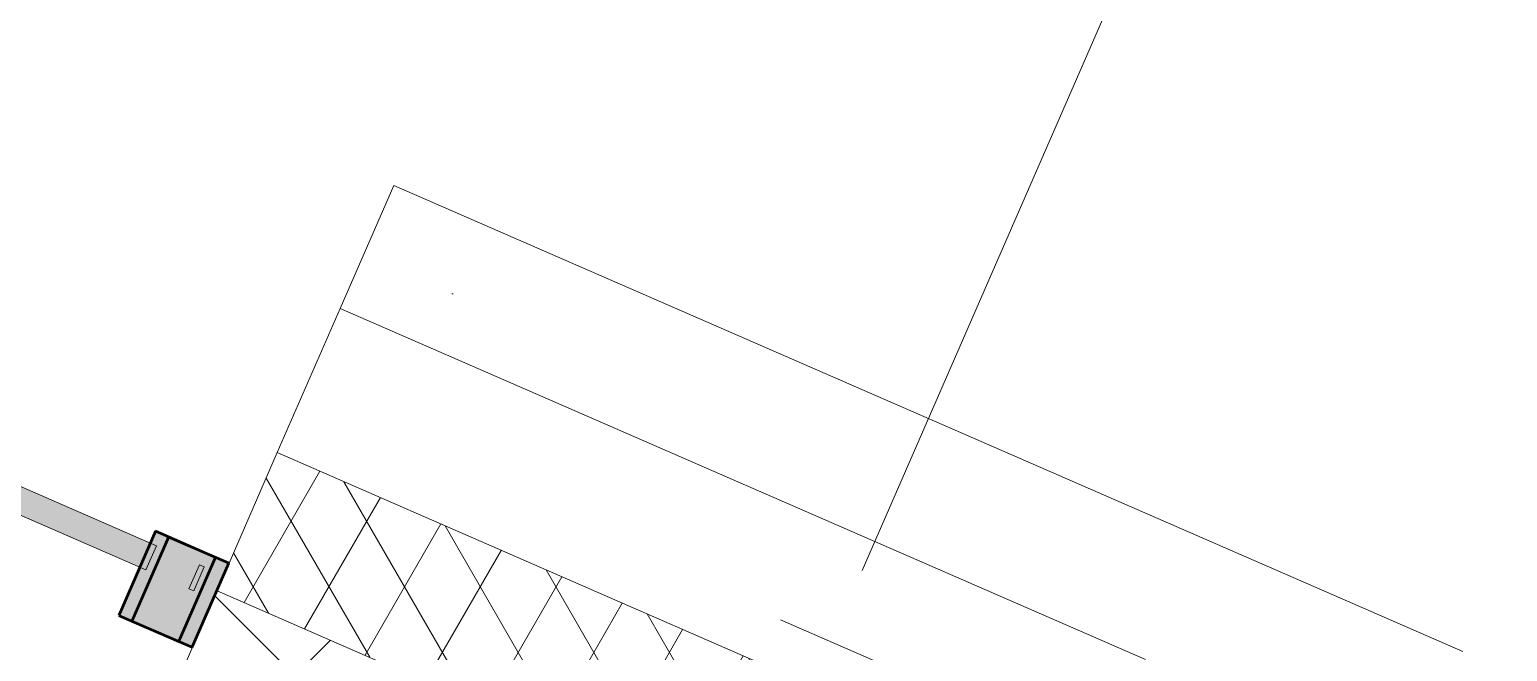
# Model space of a CAD drawing. Header units: millimetres. Extents: x -37281 to 954596, y -59787 to 956680.
# Drawn here: x 917508 to 918636, y 2501 to 2975 of the extents above; entities that cross this region are included whole.
import ezdxf
from ezdxf.enums import TextEntityAlignment as Align

# ---------------------------------------------------------------- set-up
doc = ezdxf.new("R2010")
doc.units = ezdxf.units.MM
doc.header["$MEASUREMENT"] = 0
doc.linetypes.add('Double Dashed', pattern=[1093.611073, 529.166651, -211.666656, 141.111112, -211.666656])
for name, color, linetype in [('A-15-MG_Structural_Grid', 7, 'Continuous'), ('A-25-M_Curtain_Wall', 7, 'Continuous'), ('A-25-M_Wall_Ext_Existing_HUB', 7, 'Continuous'), ('ArchiCAD Doors', 7, 'Continuous')]:
    doc.layers.add(name, color=color, linetype=linetype)
for name, color, linetype, lineweight, true_color in [('A-15-MG_Structural_Grid_Pen_No__163', 7, 'Continuous', 0, 0x750077), ('A-25-M_Curtain_Wall_Pen_No__144', 7, 'Continuous', 0, 0xc8c8c8), ('A-25-M_Curtain_Wall_Pen_No__165', 7, 'Continuous', 0, 0x006060), ('A-25-M_Curtain_Wall_Pen_No__27', 7, 'Continuous', 50, 0x2a2a2a), ('A-25-M_Wall_Ext_Existing_HUB_Pen_No__107', 7, 'Continuous', 15, 0xa6a6a6), ('New_A-95-M-SFS_Edge_Pen_No__252', 7, 'Continuous', 13, 0xe8e8e8)]:
    doc.layers.add(name, color=color, linetype=linetype, lineweight=lineweight, true_color=true_color)
for name, color, linetype, lineweight in [('A-25-M_Curtain_Wall_Pen_No__1', 7, 'Continuous', 13), ('A-25-M_Wall_Ext_Existing_HUB_Pen_No__1', 7, 'Continuous', 13), ('ArchiCAD Doors_Pen_No__1', 7, 'Continuous', 13)]:
    doc.layers.add(name, color=color, linetype=linetype, lineweight=lineweight)
doc.styles.add('GENERATED_STYLE_4', font='')
doc.styles.get('GENERATED_STYLE_4').set_extended_font_data('Swis721 BT')
pattern_1 = [(103.994, (864302.5, 0), (-1137.956, 451.319), [0, -965.2, 0, -1079.5, 0, -1031.875]), (73.994, (864302.5, 0), (-1195.13, 1745.31), [0, -520.7, 0, -869.95, 0, -333.375]), (33.994, (863991, -716.2), (785.414, 1814.82), [0, -317.5, 0, -1143, 0, -1492.25]), (23.994, (863991, -716.2), (250.276, 1972.774), [0, -158.75, 0, -749.3, 0, -857.25])]

# ---------------------------------------------------------------- blocks, each defined once
blk = doc.blocks.new('Curtain Wall_20_1', base_point=(864302.5, 0))
at = {"layer": 'A-25-M_Curtain_Wall_Pen_No__144', "linetype": 'Continuous'}
for points in [[(917649.8, 2572.4), (917604, 2592.4), (917576, 2528.2), (917621.8, 2508.2)], [(917659.8, 2568), (917613.9, 2588), (917586, 2523.9), (917631.8, 2503.9)]]:
    blk.add_hatch(color=256, dxfattribs=at).paths.add_polyline_path(points)
at = {"layer": 'A-25-M_Curtain_Wall_Pen_No__165', "linetype": 'Continuous', "lineweight": 0, "true_color": 0x001818}
for points in [[(917604.6, 2581.2), (916720, 2966.9), (916712, 2948.6), (917596.6, 2562.9)], [(917629.4, 2548.5), (917633.2, 2546.9), (917641.2, 2565.2), (917637.4, 2566.9)]]:
    blk.add_hatch(color=168, dxfattribs=at).paths.add_polyline_path(points)
at = {"layer": 'A-25-M_Curtain_Wall_Pen_No__1', "linetype": 'Continuous'}
for p, q in [((917604.6, 2581.2), (916720, 2966.9)), ((916712, 2948.6), (917596.6, 2562.9)), ((917596.6, 2562.9), (917604.6, 2581.2)), ((917637.4, 2566.9), (917629.4, 2548.5)), ((917633.2, 2546.9), (917641.2, 2565.2)), ((917641.2, 2565.2), (917637.4, 2566.9)), ((917629.4, 2548.5), (917633.2, 2546.9))]:
    blk.add_line(p, q, dxfattribs=at)
at = {"layer": 'A-25-M_Curtain_Wall_Pen_No__27', "linetype": 'Continuous'}
for p, q in [((917604, 2592.4), (917576, 2528.2)), ((917613.9, 2588), (917586, 2523.9)), ((917649.8, 2572.4), (917604, 2592.4)), ((917659.8, 2568), (917613.9, 2588)), ((917621.8, 2508.2), (917649.8, 2572.4)), ((917631.8, 2503.9), (917659.8, 2568)), ((917576, 2528.2), (917621.8, 2508.2)), ((917586, 2523.9), (917631.8, 2503.9))]:
    blk.add_line(p, q, dxfattribs=at)
blk = doc.blocks.new('Simple Door Opening')
at = {"layer": 'ArchiCAD Doors_Pen_No__1', "linetype": 'Continuous'}
for p, q in [((-4055, 337.5), (-4055, 477.5)), ((-4055, 222.5), (-4055, 337.5)), ((-4055, 102.5), (-4055, 222.5)), ((-4055, 0), (-4055, 102.5))]:
    blk.add_line(p, q, dxfattribs=at)
blk = doc.blocks.new('Wall_208_1', base_point=(918601.6, 2500.7))
at = {"layer": 'A-25-M_Wall_Ext_Existing_HUB_Pen_No__107', "linetype": 'Continuous'}
h = blk.add_hatch(dxfattribs=at)
h.set_pattern_fill('613_01__ad_AR_SAND_0001', color=256, style=0, pattern_type=2)
h.set_pattern_definition(pattern_1)
h.paths.add_polyline_path([(918507.6, 2541.6), (917785.8, 2856.4), (917744.8, 2762.4), (918466.7, 2447.7)])
h = blk.add_hatch(dxfattribs=at)
h.set_pattern_fill('Batt_Insulation_0001', color=256, style=0, pattern_type=2)
h.set_pattern_definition([(60, (864302.5, 0), (-43.30127, 25), []), (120, (864302.5, 0), (43.30127, 25), [])])
h.paths.add_polyline_path([(918206, 2430.4), (917696.8, 2652.4), (917650.9, 2547), (918159.3, 2325.3), (918160.4, 2325.8)])
h = blk.add_hatch(dxfattribs=at)
h.set_pattern_fill('Concrete_Block_0001', color=256, style=0, pattern_type=2)
h.set_pattern_definition([(45, (864302.5, 0), (-91.92388, 91.92388), []), (135, (864302.5, 0), (91.92388, 91.92388), [])])
h.paths.add_polyline_path([(918031.7, 2380.9), (917650.9, 2547), (917594.9, 2418.7), (917975.8, 2252.6)])
h = blk.add_hatch(dxfattribs=at)
h.set_pattern_fill('613_01__ad_AR_SAND_0001', color=256, style=0, pattern_type=2)
h.set_pattern_definition(pattern_1)
h.paths.add_polyline_path([(918466.7, 2447.7), (918467.3, 2447.4), (918601.6, 2500.7), (918507.6, 2541.6)])
at = {"layer": 'A-25-M_Wall_Ext_Existing_HUB_Pen_No__1', "linetype": 'Continuous'}
for p, q in [((918359.4, 2494.4), (917744.8, 2762.4)), ((918206, 2430.4), (917696.8, 2652.4)), ((918031.7, 2380.9), (917650.9, 2547))]:
    blk.add_line(p, q, dxfattribs=at)
at = {"layer": 'A-25-M_Wall_Ext_Existing_HUB_Pen_No__1', "linetype": 'Continuous', "flags": 128}
for points in [[(918507.6, 2541.6), (917785.8, 2856.4)], [(918601.6, 2500.7), (918507.6, 2541.6)]]:
    blk.add_lwpolyline(points, dxfattribs=at)
at = {"layer": 'ArchiCAD Doors', "color": 251, "linetype": 'Continuous', "lineweight": 20, "true_color": 0x606060, "zscale": 1000, "rotation": 156.440266101699}
blk.add_blockref('Simple Door Opening', (914068.8, 4477.2), dxfattribs=at)
blk = doc.blocks.new('Standard grid marker')
at = {"layer": 'A-15-MG_Structural_Grid_Pen_No__163', "linetype": 'Double Dashed'}
blk.add_line((1000, 0), (29726, 0), dxfattribs=at)
at = {"layer": 'A-15-MG_Structural_Grid_Pen_No__163', "style": 'GENERATED_STYLE_4'}
for tag, p in [('AC_MarkerText_1_0', (-500, 41.2)), ('AC_MarkerText_1_1', (31226, 41.2))]:
    blk.add_attdef(tag, text='', height=350, rotation=90, dxfattribs=at).set_placement(p, align=Align.MIDDLE_CENTER)

msp = doc.modelspace()

# ---------------------------------------------------------------- linework, layer by layer
at = {"layer": 'New_A-95-M-SFS_Edge_Pen_No__252', "linetype": 'Continuous', "flags": 128}
msp.add_lwpolyline([(909011.2, -19493.2), (929337.8, -28356.6), (938853.9, -6533.2), (918080.9, 2524.9)], dxfattribs=at)

# ---------------------------------------------------------------- block references
at = {"layer": 'A-15-MG_Structural_Grid', "color": 8, "linetype": 'Continuous', "lineweight": 15, "zscale": 1000, "rotation": 246.440411583993}
msp.add_blockref('Standard grid marker', (919191.4, 4966.5), dxfattribs=at)
at = {"layer": 'A-25-M_Curtain_Wall', "linetype": 'Continuous', "lineweight": 0}
msp.add_blockref('Curtain Wall_20_1', (864302.5, 0), dxfattribs=at)
at = {"layer": 'A-25-M_Wall_Ext_Existing_HUB', "color": 250, "lineweight": 50, "true_color": 0x2a2a2a}
msp.add_blockref('Wall_208_1', (918601.6, 2500.7), dxfattribs=at)

doc.saveas('drawing.dxf')
